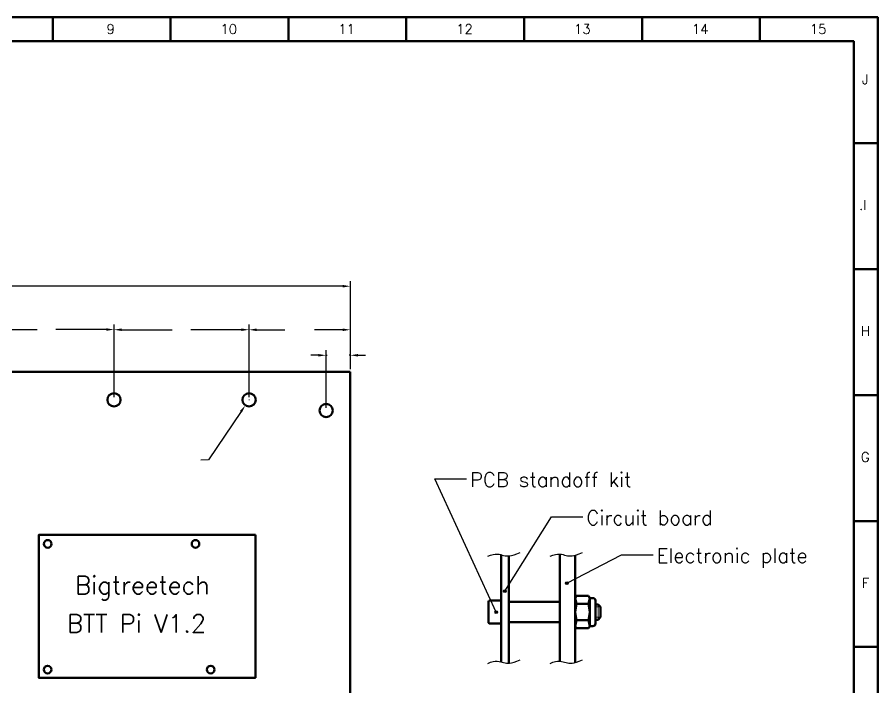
# Model space of a CAD drawing. Extents: x 21948 to 23123, y -4624 to -4130.
# Drawn here: x 22543.9 to 22881.7, y -4392.7 to -4129.7 of the extents above; entities that cross this region are included whole.
import ezdxf

# ---------------------------------------------------------------- set-up
doc = ezdxf.new("R2010")
doc.units = 0
doc.header["$PDMODE"] = 34
doc.linetypes.add('DASHED', pattern=[19.05, 12.7, -6.35])
doc.layers.get('0').update_dxf_attribs({"lineweight": 0})
doc.layers.add('Cotas', color=90, linetype='Continuous')
doc.layers.add('Hachura', color=9, linetype='Continuous')
for name, color, linetype, lineweight in [('Fixação e Transmissão', 5, 'Continuous', 50), ('Linha tracejada', 254, 'DASHED', 15), ('Peças Usinadas', 120, 'Continuous', 50)]:
    doc.layers.add(name, color=color, linetype=linetype, lineweight=lineweight)
doc.styles.get("Standard").update_dxf_attribs({"font": 'romans.shx'})
doc.dimstyles.get("Standard").update_dxf_attribs({"dimtxt": 3, "dimasz": 3, "dimexe": 2, "dimexo": 1, "dimgap": 1, "dimtad": 0, "dimtoh": 1, "dimcen": 0.09, "dimadec": 0, "dimazin": 0, "dimtfac": 1, "dimtdec": 4, "dimtofl": 0, "dimtmove": 0, "dimatfit": 3, "dimfxl": 1, "dimtolj": 1, "dimtzin": 0, "dimarcsym": 0})

# ---------------------------------------------------------------- blocks, each defined once
blk = doc.blocks.new('*D_o')
at = {"color": 0, "linetype": 'ByBlock', "lineweight": -2}
for p, q in [((22528.93, -4278.76), (22528.93, -4250.2)), ((22581.93, -4278.76), (22581.93, -4250.2)), ((22531.93, -4252.2), (22551.78, -4252.2)), ((22578.93, -4252.2), (22559.07, -4252.2))]:
    blk.add_line(p, q, dxfattribs=at)
for points in [[(22528.93, -4252.2), (22531.93, -4252.7), (22528.93, -4252.2), (22531.93, -4251.7)], [(22581.93, -4252.2), (22578.93, -4251.7), (22581.93, -4252.2), (22578.93, -4252.7)]]:
    blk.add_solid(points, dxfattribs=at)
at = {"layer": 'Defpoints', "color": 0, "linetype": 'ByBlock', "lineweight": 0}
for p in [(22528.93, -4252.2), (22581.93, -4252.2), (22528.93, -4279.76), (22581.93, -4279.76)]:
    blk.add_point(p, dxfattribs=at)
blk = doc.blocks.new('*D_p')
at = {"color": 0, "linetype": 'ByBlock', "lineweight": -2}
for p, q in [((22581.93, -4278.76), (22581.93, -4250.26)), ((22634.93, -4278.76), (22634.93, -4250.26)), ((22584.93, -4252.26), (22604.78, -4252.26)), ((22631.93, -4252.26), (22612.07, -4252.26))]:
    blk.add_line(p, q, dxfattribs=at)
for points in [[(22581.93, -4252.26), (22584.93, -4252.76), (22581.93, -4252.26), (22584.93, -4251.76)], [(22634.93, -4252.26), (22631.93, -4251.76), (22634.93, -4252.26), (22631.93, -4252.76)]]:
    blk.add_solid(points, dxfattribs=at)
at = {"layer": 'Defpoints', "color": 0, "linetype": 'ByBlock', "lineweight": 0}
for p in [(22581.93, -4252.26), (22634.93, -4252.26), (22581.93, -4279.76), (22634.93, -4279.76)]:
    blk.add_point(p, dxfattribs=at)
blk = doc.blocks.new('*D_q')
at = {"color": 0, "linetype": 'ByBlock', "lineweight": -2}
for p, q in [((22634.93, -4278.76), (22634.93, -4250.28)), ((22674.68, -4267.76), (22674.68, -4250.28)), ((22637.93, -4252.28), (22649.02, -4252.28)), ((22671.68, -4252.28), (22660.59, -4252.28))]:
    blk.add_line(p, q, dxfattribs=at)
for points in [[(22634.93, -4252.28), (22637.93, -4252.78), (22634.93, -4252.28), (22637.93, -4251.78)], [(22674.68, -4252.28), (22671.68, -4251.78), (22674.68, -4252.28), (22671.68, -4252.78)]]:
    blk.add_solid(points, dxfattribs=at)
at = {"layer": 'Defpoints', "color": 0, "linetype": 'ByBlock', "lineweight": 0}
for p in [(22634.93, -4252.28), (22674.68, -4252.28), (22674.68, -4268.76), (22634.93, -4279.76)]:
    blk.add_point(p, dxfattribs=at)
blk = doc.blocks.new('*D_r')
at = {"color": 0, "linetype": 'ByBlock', "lineweight": -2}
for p, q in [((22662.18, -4262.28), (22659.18, -4262.28)), ((22665.18, -4282.94), (22665.18, -4260.28)), ((22665.18, -4262.28), (22665.57, -4262.28)), ((22674.68, -4262.28), (22674.28, -4262.28)), ((22674.68, -4267.76), (22674.68, -4260.28)), ((22677.68, -4262.28), (22680.68, -4262.28))]:
    blk.add_line(p, q, dxfattribs=at)
for points in [[(22665.18, -4262.28), (22662.18, -4261.78), (22665.18, -4262.28), (22662.18, -4262.78)], [(22674.68, -4262.28), (22677.68, -4262.78), (22674.68, -4262.28), (22677.68, -4261.78)]]:
    blk.add_solid(points, dxfattribs=at)
at = {"layer": 'Defpoints', "color": 0, "linetype": 'ByBlock', "lineweight": 0}
for p in [(22665.18, -4262.28), (22674.68, -4262.28), (22674.68, -4268.76), (22665.18, -4283.94)]:
    blk.add_point(p, dxfattribs=at)
blk = doc.blocks.new('*D_s')
at = {"color": 0, "linetype": 'ByBlock', "lineweight": -2}
for p, q in [((22275.5, -4267.76), (22275.5, -4233.19)), ((22278.5, -4235.19), (22470.09, -4235.19)), ((22671.68, -4235.19), (22480.09, -4235.19)), ((22674.68, -4267.76), (22674.68, -4233.19))]:
    blk.add_line(p, q, dxfattribs=at)
for points in [[(22275.5, -4235.19), (22278.5, -4235.69), (22275.5, -4235.19), (22278.5, -4234.69)], [(22674.68, -4235.19), (22671.68, -4234.69), (22674.68, -4235.19), (22671.68, -4235.69)]]:
    blk.add_solid(points, dxfattribs=at)
at = {"layer": 'Defpoints', "color": 0, "linetype": 'ByBlock', "lineweight": 0}
for p in [(22275.5, -4235.19), (22674.68, -4235.19), (22275.5, -4268.76), (22674.68, -4268.76)]:
    blk.add_point(p, dxfattribs=at)
blk = doc.blocks.new('*D_t')
for p, q in [((22634.84, -4279.76), (22635.02, -4279.75)), ((22634.93, -4279.85), (22634.92, -4279.67))]:
    blk.add_line(p, q)
at = {"color": 0, "linetype": 'ByBlock', "lineweight": -2}
for p, q in [((22631.78, -4284.39), (22618.96, -4303.27)), ((22618.96, -4303.27), (22615.97, -4303.44))]:
    blk.add_line(p, q, dxfattribs=at)
blk.add_solid([(22633.47, -4281.91), (22631.37, -4284.11), (22633.47, -4281.91), (22632.19, -4284.67)], dxfattribs=at)
at = {"layer": 'Defpoints', "color": 0, "linetype": 'ByBlock', "lineweight": 0}
for p in [(22636.39, -4277.61), (22634.93, -4279.76)]:
    blk.add_point(p, dxfattribs=at)

msp = doc.modelspace()

# ---------------------------------------------------------------- hatches: boundary and pattern name
at = {"layer": 'Cotas'}
h = msp.add_hatch(color=256, dxfattribs=at)
h.dxf.hatch_style = 1
h.paths.add_polyline_path([(22760.127, -4351.72, 0.2411741), (22759.912, -4351.301, 0.6113775), (22759.093, -4351.72, 1), (22760.127, -4351.72)])
h = msp.add_hatch(color=256, dxfattribs=at)
h.dxf.hatch_style = 1
h.paths.add_polyline_path([(22735.819, -4354.824, 0.2411741), (22735.604, -4354.404, 0.6113775), (22734.785, -4354.824, 1), (22735.819, -4354.824)])
h = msp.add_hatch(color=256, dxfattribs=at)
h.dxf.hatch_style = 1
h.paths.add_polyline_path([(22732.484, -4363.038, 0.2411741), (22732.269, -4362.618, 0.6113775), (22731.45, -4363.038, 1), (22732.484, -4363.038)])

# ---------------------------------------------------------------- linework, layer by layer
for p, q in [((22707.868, -4310.742), (22720.219, -4310.742)), ((22731.967, -4363.038), (22707.868, -4310.742)), ((22735.302, -4354.824), (22753.574, -4325.68)), ((22753.574, -4325.68), (22765.925, -4325.68)), ((22759.61, -4351.72), (22781.123, -4340.527)), ((22781.123, -4340.527), (22793.475, -4340.527))]:
    msp.add_line(p, q, dxfattribs=at)
for centre in [(22759.61, -4351.72), (22735.302, -4354.824), (22731.967, -4363.038)]:
    msp.add_circle(centre, 0.517, dxfattribs=at)
at = {"layer": 'Fixação e Transmissão'}
for p, q in [((22762.886, -4357.52), (22763.377, -4356.669)), ((22763.377, -4356.669), (22768.195, -4356.669)), ((22768.686, -4357.52), (22768.195, -4356.669)), ((22736.886, -4359.02), (22756.886, -4359.02)), ((22736.886, -4367.02), (22736.886, -4359.02)), ((22756.886, -4367.02), (22756.886, -4359.02)), ((22762.886, -4357.52), (22763.377, -4359.844)), ((22762.886, -4357.52), (22762.886, -4368.52)), ((22763.377, -4359.844), (22762.886, -4363.02)), ((22763.377, -4359.844), (22768.195, -4359.844)), ((22768.686, -4357.52), (22768.195, -4359.844)), ((22768.195, -4359.844), (22768.686, -4363.02)), ((22768.686, -4357.52), (22769.886, -4357.52)), ((22768.686, -4357.52), (22768.686, -4368.52)), ((22770.886, -4358.52), (22770.886, -4367.52)), ((22771.886, -4360.02), (22770.886, -4360.02)), ((22772.886, -4361.02), (22771.886, -4360.02)), ((22763.377, -4366.195), (22762.886, -4363.02)), ((22768.195, -4366.195), (22768.686, -4363.02)), ((22772.886, -4365.02), (22772.886, -4361.02)), ((22762.886, -4368.52), (22763.377, -4366.195)), ((22763.377, -4366.195), (22768.195, -4366.195)), ((22768.686, -4368.52), (22768.195, -4366.195)), ((22771.886, -4366.02), (22770.886, -4366.02)), ((22772.886, -4365.02), (22771.886, -4366.02)), ((22736.886, -4367.02), (22756.886, -4367.02)), ((22762.886, -4368.52), (22763.377, -4369.37)), ((22763.377, -4369.37), (22768.195, -4369.37)), ((22768.686, -4368.52), (22768.195, -4369.37)), ((22768.686, -4368.52), (22769.886, -4368.52))]:
    msp.add_line(p, q, dxfattribs=at)
at = {"layer": 'Fixação e Transmissão', "flags": 128}
msp.add_lwpolyline([(22733.886, -4367.52), (22729.386, -4367.52, -0.4142136), (22728.886, -4367.02), (22728.886, -4359.02, -0.4142136), (22729.386, -4358.52), (22733.886, -4358.52)], format="xyb", close=True, dxfattribs=at)
at = {"layer": 'Fixação e Transmissão'}
for centre, start, end in [((22769.886, -4358.52), 0, 90), ((22769.886, -4367.52), 270, 360)]:
    msp.add_arc(centre, 1, start, end, dxfattribs=at)
at = {"layer": 'Hachura'}
for points in [[(22728.663, -4341.102), (22731.675, -4339.635), (22735.095, -4341.187), (22737.514, -4341.187), (22741.34, -4339.697)], [(22753.14, -4341.102), (22756.152, -4339.635), (22759.572, -4341.187), (22761.991, -4341.187), (22765.817, -4339.697)], [(22728.663, -4383.172), (22731.675, -4381.704), (22735.095, -4383.256), (22737.514, -4383.256), (22741.34, -4381.767)], [(22753.14, -4383.172), (22756.152, -4381.704), (22759.572, -4383.256), (22761.991, -4383.256), (22765.817, -4381.767)]]:
    msp.add_open_spline(points, degree=3, dxfattribs=at)
at = {"layer": 'Linha tracejada'}
for p, q in [((22771.886, -4360.02), (22771.886, -4366.02)), ((22772.886, -4361.02), (22770.886, -4361.02)), ((22772.886, -4365.02), (22770.886, -4365.02))]:
    msp.add_line(p, q, dxfattribs=at)
at = {"layer": 'Peças Usinadas'}
for p, q in [((22557.86, -4129.661), (22557.86, -4139.111)), ((22604.12, -4129.661), (22604.12, -4139.111)), ((22650.381, -4129.661), (22650.381, -4139.111)), ((22696.641, -4129.661), (22696.641, -4139.111)), ((22742.901, -4129.661), (22742.901, -4139.111)), ((22789.162, -4129.661), (22789.162, -4139.111)), ((22835.422, -4129.661), (22835.422, -4139.111)), ((22881.683, -4179.071), (22872.233, -4179.071)), ((22881.683, -4228.482), (22872.233, -4228.482)), ((22674.676, -4268.759), (22275.495, -4268.759)), ((22674.676, -4465.76), (22674.676, -4268.759)), ((22881.683, -4277.892), (22872.233, -4277.892)), ((22881.683, -4327.302), (22872.233, -4327.302)), ((22733.886, -4382.598), (22733.886, -4340.528)), ((22736.886, -4359.02), (22736.886, -4340.99)), ((22756.886, -4382.329), (22756.886, -4340.259)), ((22762.886, -4382.766), (22762.886, -4340.697)), ((22736.886, -4383.06), (22736.886, -4367.02)), ((22881.683, -4376.712), (22872.233, -4376.712))]:
    msp.add_line(p, q, dxfattribs=at)
at = {"layer": 'Peças Usinadas', "flags": 128}
for points in [[(22187.777, -4623.764), (22881.683, -4623.764), (22881.683, -4129.661), (22187.777, -4129.661)], [(22197.227, -4614.314), (22872.233, -4614.314), (22872.233, -4139.111), (22197.227, -4139.111)]]:
    msp.add_lwpolyline(points, close=True, dxfattribs=at)
at = {"layer": 'Peças Usinadas', "color": 7, "flags": 128}
msp.add_lwpolyline([(22637.41, -4332.759), (22552.41, -4332.759), (22552.41, -4388.759), (22637.41, -4388.759)], close=True, dxfattribs=at)
at = {"layer": 'Peças Usinadas'}
for centre in [(22581.926, -4279.759), (22634.926, -4279.759), (22665.179, -4283.943)]:
    msp.add_circle(centre, 2.6, dxfattribs=at)
at = {"layer": 'Peças Usinadas', "color": 1}
for centre in [(22555.91, -4336.259), (22613.91, -4336.259), (22555.867, -4385.596), (22619.867, -4385.596)]:
    msp.add_circle(centre, 1.5, dxfattribs=at)

# ---------------------------------------------------------------- texts
at = {"layer": 'Cotas'}
for s, height, p in [('9', 3.78, (22578.976, -4136.203)), ('10', 3.78, (22623.725, -4136.203)), ('11', 3.78, (22669.985, -4136.203)), ('12', 3.78, (22716.245, -4136.203)), ('13', 3.78, (22762.506, -4136.203)), ('14', 3.78, (22808.766, -4136.203)), ('15', 3.78, (22855.027, -4136.203)), ('J', 3.78, (22875.437, -4155.863)), ('.I', 3.78, (22874.303, -4205.273)), ('H', 3.78, (22875.059, -4254.684)), ('G', 3.78, (22875.059, -4304.094)), ('PCB standoff kit', 5.67, (22721.592, -4313.931)), ('Circuit board', 5.67, (22767.298, -4328.87)), ('Electronic plate', 5.67, (22794.847, -4343.716)), ('F', 3.78, (22875.437, -4353.504))]:
    msp.add_text(s, height=height, dxfattribs=at).set_placement(p)
at = {"layer": 'Peças Usinadas', "color": 7, "ltscale": 0.1}
for s, p in [('Bigtreetech', (22566.697, -4355.995)), ('BTT Pi V1.2', (22563.484, -4370.995))]:
    msp.add_text(s, height=7, dxfattribs=at).set_placement(p)

# ---------------------------------------------------------------- dimensions: what is measured, and where the dimension line sits
at = {"layer": 'Cotas'}
for base, p1, p2, text, picture, middle in [((22275.495, -4235.195), (22674.676, -4268.759), (22275.495, -4268.759), '399', '*D_s', (22475.086, -4235.195)), ((22674.676, -4252.279), (22634.926, -4279.759), (22674.676, -4268.759), '39,8', '*D_q', (22654.801, -4252.279))]:
    dim = msp.add_linear_dim(base=base, p1=p1, p2=p2, angle=359.99998, text=text, dimstyle='Standard', override={"dimscale": 1, "dimpost": '<>'}, dxfattribs=at)
    dim.commit()
    dim.dimension.update_dxf_attribs({"geometry": picture, "text_midpoint": middle})
for base, p1, p2, picture, middle in [((22581.926, -4252.205), (22528.926, -4279.759), (22581.926, -4279.759), '*D_o', (22555.426, -4252.205)), ((22634.926, -4252.258), (22581.926, -4279.759), (22634.926, -4279.759), '*D_p', (22608.426, -4252.258)), ((22674.676, -4262.278), (22665.179, -4283.943), (22674.676, -4268.759), '*D_r', (22669.928, -4262.278))]:
    dim = msp.add_linear_dim(base=base, p1=p1, p2=p2, angle=359.99998, dimstyle='Standard', override={"dimscale": 1, "dimpost": '<>'}, dxfattribs=at)
    dim.commit()
    dim.dimension.update_dxf_attribs({"geometry": picture, "text_midpoint": middle})
dim = msp.add_diameter_dim_2p(p1=(22636.387, -4277.608), p2=(22633.466, -4281.91), text='%%c5,2 (11x)', dimstyle='Standard', override={"dimscale": 1, "dimpost": '<>'}, dxfattribs=at)
dim.commit()
dim.dimension.update_dxf_attribs({"geometry": '*D_t', "text_midpoint": (22618.965, -4303.27)})

doc.saveas('drawing.dxf')
